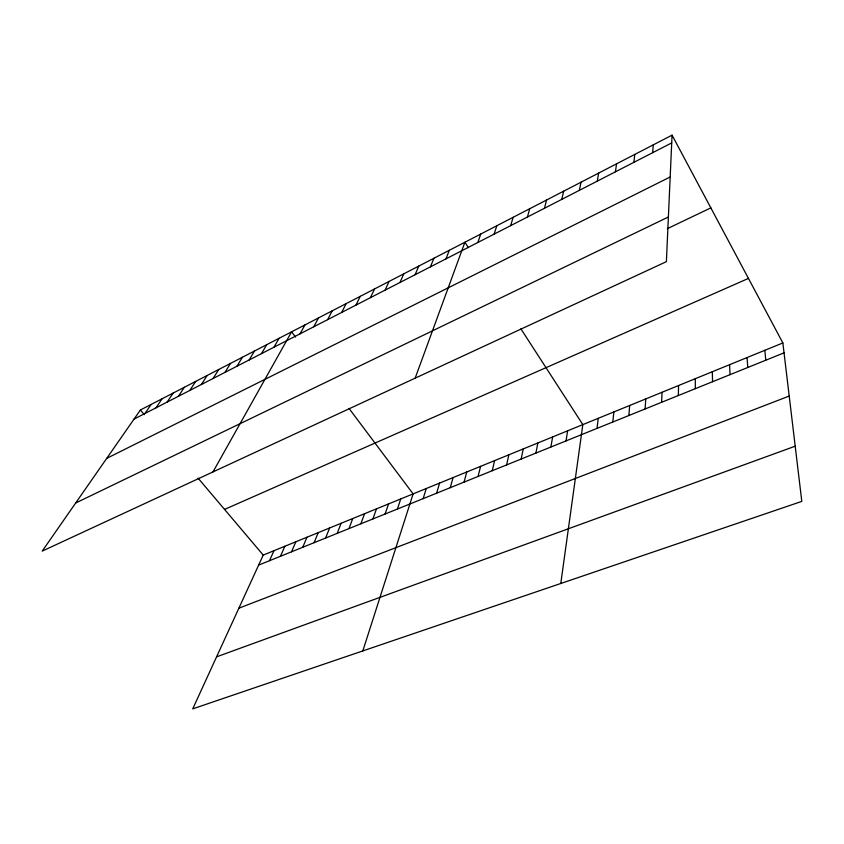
<?xml version="1.0" encoding="UTF-8"?>
<svg xmlns="http://www.w3.org/2000/svg" width="844" height="844" viewBox="0 0 844 844"><rect width="100%" height="100%" fill="white"/><g stroke="black" fill="none" stroke-linecap="round" stroke-linejoin="round"><path stroke-width="1.27" d="M695.319 388.683L695.319 378.692M678.344 395.541L678.565 385.529M661.612 402.303L662.044 392.281M672.056 135.145L666.391 261.661L42.2 551.111L140.378 410.005L672.056 135.145L782.863 342.949L801.8 501.389L192.738 708.854L263.222 555.088L782.863 342.949M645.122 408.96L645.755 398.927M652.644 152.69L653.267 144.873M628.854 415.533L629.687 405.479M612.828 422.011L613.852 411.946M633.886 162.333L634.772 154.431M597.014 428.393L598.227 418.329M560.785 583.478L582.824 424.616L520.896 328.843M615.424 171.807L616.563 163.841M566.05 440.906L567.622 430.82M597.267 181.143L598.649 173.104M550.879 447.035L552.63 436.939M535.919 453.08L537.839 442.984M579.385 190.322L581.02 182.22M521.159 459.041L523.238 448.945M506.6 464.928L508.837 454.821M561.798 199.363L563.655 191.187M492.231 470.73L494.626 460.624M478.052 476.459L480.595 466.352M544.475 208.257L546.564 200.028M464.063 482.114L466.753 472.007M527.426 217.013L529.737 208.732M450.253 487.695L453.08 477.588M436.622 493.202L439.587 483.095M510.641 225.643L513.152 217.298M423.161 498.635L426.262 488.528M362.825 650.914L413.117 493.898L348.983 408.369M494.109 234.136L496.831 225.738M397.397 509.037L400.752 498.941M477.831 242.492L480.742 234.052M385.075 514.017L388.546 503.931M372.89 518.944L376.477 508.858M415.153 378.165L464.896 242.239L468.399 247.651M360.852 523.808L364.555 513.722M348.962 528.608L352.771 518.532M446.001 258.844L449.293 250.309M337.21 533.355L341.124 523.291M325.594 538.05L329.614 527.985M430.429 266.841L433.911 258.264M314.105 542.692L318.23 532.638M302.753 547.271L306.973 537.227M415.1 274.722L418.751 266.103M291.539 551.807L295.854 541.774M280.451 556.291L284.85 546.258M399.993 282.476L403.801 273.825M269.479 560.722L273.983 550.699M385.096 290.136L389.073 281.442M370.421 297.668L374.557 288.943M355.957 305.106L360.251 296.349M341.693 312.428L346.135 303.64M327.63 319.654L332.219 310.835M313.768 326.776L318.494 317.935M300.095 333.802L304.958 324.929M212.983 471.912L291.602 331.829L295.516 337.041M273.962 347.222L279.069 338.307M261.471 353.636L266.704 344.7M249.138 359.977L254.487 351.02M236.974 366.222L242.428 357.255M224.958 372.394L230.517 363.405M213.089 378.492L218.765 369.482M201.378 384.505L207.149 375.485M189.805 390.456L195.671 381.425M178.379 396.321L184.351 387.28M167.091 402.124L173.157 393.061M155.95 407.842L162.101 398.779M144.936 413.507L151.171 404.424M134.059 419.088L671.719 142.9M106.734 458.355L670.189 176.976M75.665 503.013L668.395 216.992M667.298 228.682L710.838 207.877M224.546 509.417L748.449 278.404M258.633 565.1L784.044 352.834M238.884 608.186L789.214 396.058M216.581 656.843L795.206 446.191M140.378 410.005L144.313 414.647M198.066 478.137L263.222 555.088M764.843 350.313L765.772 360.219M747.077 357.561L747.763 367.499M729.575 364.703L730.028 374.662M712.325 371.75L712.547 381.72"/></g></svg>
